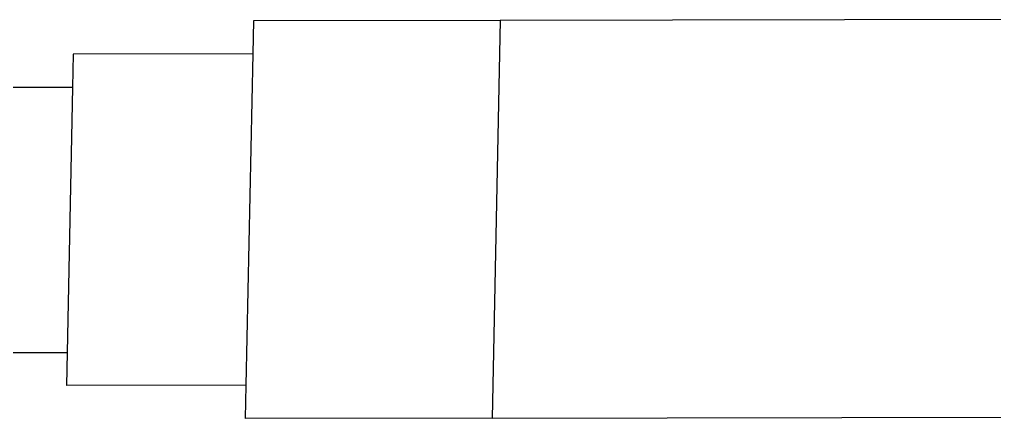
# Model space of a CAD drawing. Extents: x -83 to 83, y -28 to 43.
# Drawn here: x -78.794 to -76.035, y -6.616 to -5.488 of the extents above; entities that cross this region are included whole.
import ezdxf

# ---------------------------------------------------------------- set-up
doc = ezdxf.new("R2010")
doc.units = 0
doc.layers.get('0').update_dxf_attribs({"linetype": 'CONTINUOUS'})

msp = doc.modelspace()

# ---------------------------------------------------------------- linework, layer by layer
for p, q in [((-75.9112, -5.4881), (-77.4341, -5.4907)), ((-78.1321, -5.4919), (-78.134, -5.5855)), ((-77.4341, -5.4907), (-78.1321, -5.4919)), ((-77.4341, -5.4907), (-77.4562, -6.6151)), ((-78.6416, -5.5863), (-78.6436, -5.6799)), ((-78.134, -5.5855), (-78.6416, -5.5863)), ((-78.134, -5.5855), (-78.1531, -6.5225)), ((-78.6436, -5.6799), (-79.9128, -5.6821)), ((-78.6436, -5.6799), (-78.6593, -6.4295)), ((-79.9294, -6.4317), (-78.6593, -6.4295)), ((-78.6593, -6.4295), (-78.6612, -6.5233)), ((-78.1531, -6.5225), (-78.6612, -6.5233)), ((-78.1531, -6.5225), (-78.155, -6.6163)), ((-77.4562, -6.6151), (-78.155, -6.6163)), ((-77.4562, -6.6151), (-75.9316, -6.6126))]:
    msp.add_line(p, q)

doc.saveas('drawing.dxf')
